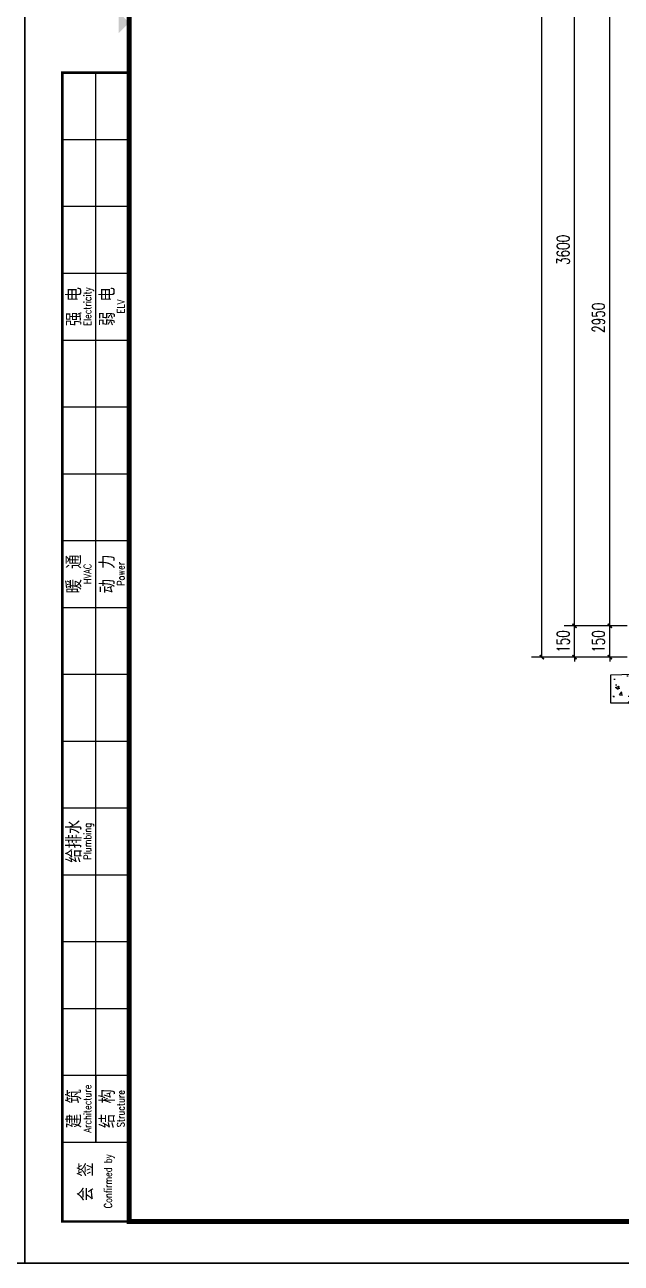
# Model space of a CAD drawing. Header units: millimetres. Extents: x -13830 to 215738, y -24143 to 193994.
# Drawn here: x 198918 to 201775, y 53077 to 59006 of the extents above; entities that cross this region are included whole.
import ezdxf
from ezdxf.enums import TextEntityAlignment as Align

# ---------------------------------------------------------------- set-up
doc = ezdxf.new("R2010")
doc.units = ezdxf.units.MM
doc.header["$LTSCALE"] = 100
doc.layers.get('0').update_dxf_attribs({"linetype": 'CONTINUOUS'})
doc.layers.get('DEFPOINTS').update_dxf_attribs({"linetype": 'CONTINUOUS'})
for name, color, linetype in [('!20190327 修改', 52, 'CONTINUOUS'), ('A-Line', 143, 'CONTINUOUS'), ('PUB_DIM', 3, 'CONTINUOUS'), ('PUB_HATCH', 8, 'CONTINUOUS'), ('TK HAHA', 1, 'CONTINUOUS'), ('图框', 7, 'CONTINUOUS')]:
    doc.layers.add(name, color=color, linetype=linetype)
doc.styles.add('_TCH_DIM_T3', font='SIMPLEX', dxfattribs={"width": 0.705882, "bigfont": 'GBCBIG'})
doc.styles.add('TKZ2_tjkts.shx', font='tjromant.shx', dxfattribs={"bigfont": 'tjkts.shx'})
doc.dimstyles.new('_TCH_ARCH&&20', dxfattribs={"dimtxt": 59.5, "dimasz": 20, "dimexe": 50, "dimexo": 60, "dimgap": 25.25, "dimtad": 1, "dimdec": 0, "dimzin": 0, "dimdsep": 46, "dimtxsty": '_TCH_DIM_T3', "dimblk": 'ARCHTICK', "dimcen": 0.09, "dimclrt": 7, "dimazin": 2, "dimtfac": 1, "dimtdec": 0, "dimtix": 1, "dimtmove": 2, "dimatfit": 3, "dimfxl": 1, "dimtolj": 1, "dimtzin": 0, "dimarcsym": 0})

# ---------------------------------------------------------------- blocks, each defined once
blk = doc.blocks.new('TJAD_TK_A1')
for p, q in [((517.38, 385.45), (517.38, 641.45)), ((509.38, 625.45), (525.38, 625.45)), ((509.38, 609.45), (525.38, 609.45)), ((509.38, 593.45), (525.38, 593.45)), ((509.38, 577.45), (525.38, 577.45)), ((509.38, 561.45), (525.38, 561.45)), ((509.38, 545.45), (525.38, 545.45)), ((509.38, 529.45), (525.38, 529.45)), ((509.38, 513.45), (525.38, 513.45)), ((509.38, 497.45), (525.38, 497.45)), ((509.38, 481.45), (525.38, 481.45)), ((509.38, 465.45), (525.38, 465.45)), ((509.38, 449.45), (525.38, 449.45)), ((509.38, 433.45), (525.38, 433.45)), ((509.38, 417.45), (525.38, 417.45)), ((509.38, 401.45), (525.38, 401.45)), ((517.38, 401.45), (517.38, 385.45)), ((509.38, 385.45), (525.38, 385.45))]:
    blk.add_line(p, q)
at = {"layer": '图框'}
for p, q in [((500.38, 356.45), (500.38, 950.45)), ((1341.38, 356.45), (1341.38, 950.45)), ((500.38, 356.45), (1341.38, 356.45))]:
    blk.add_line(p, q, dxfattribs=at)
at = {"layer": '图框', "const_width": 1.2}
blk.add_lwpolyline([(1331.38, 940.45), (525.38, 940.45), (525.38, 366.45), (1331.38, 366.45)], close=True, dxfattribs=at)
at = {"layer": '图框', "const_width": 0.6}
blk.add_lwpolyline([(525.38, 366.45), (509.38, 366.45), (509.38, 641.45), (525.38, 641.45)], dxfattribs=at)
at = {"layer": '图框'}
blk.add_solid([(522.88, 650.95), (522.88, 655.95), (525.38, 653.45)], dxfattribs=at)
at = {"style": 'TKZ2_tjkts.shx'}
for s, p in [('强 电', (512.17, 585.45)), ('弱 电', (520.17, 585.45)), ('暖 通', (512.17, 521.45)), ('动 力', (520.17, 521.45)), ('给排水', (512.17, 457.45)), ('建 筑', (512.17, 393.45)), ('结 构', (520.17, 393.45)), ('会 签', (515, 375.95))]:
    blk.add_text(s, height=3.6, rotation=90, dxfattribs=at).set_placement(p, align=Align.MIDDLE_CENTER)
at = {"style": 'TKZ2_tjkts.shx', "width": 0.8}
for s, p in [('Electricity', (515.4, 585.45)), ('ELV', (523.4, 585.45)), ('HVAC', (515.4, 521.45)), ('Power', (523.4, 521.45)), ('Plumbing', (515.4, 457.45)), ('Architecture', (515.4, 393.45)), ('Structure', (523.4, 393.45)), ('Confirmed by', (520.33, 376.06))]:
    blk.add_text(s, height=1.8, rotation=90, dxfattribs=at).set_placement(p, align=Align.MIDDLE_CENTER)
blk = doc.blocks.new('180703-expo')
at = {"layer": '图框'}
blk.add_blockref('TJAD_TK_A1', (-500.38, -356.45), dxfattribs=at)
blk = doc.blocks.new('A$C06C23959')
at = {"layer": 'PUB_HATCH'}
h = blk.add_hatch(dxfattribs=at)
h.set_pattern_fill('ANSI32', color=256, scale=20)
h.set_pattern_definition([(45, (0, 0), (-67.352, 67.352), []), (45, (44.9, 0), (-67.352, 67.352), [])])
h.paths.add_polyline_path([(-27.9, 304.6), (-27.9, 253.9), (-915, 219.8), (-2000, 219.8)])
h.paths.add_polyline_path([(-2000, 219.8), (-915, 219.8), (-2000, 178)])
h = blk.add_hatch(dxfattribs=at)
h.set_pattern_fill('多孔材料', color=256, scale=3, style=0)
h.set_pattern_definition([(45, (-131551.069, 213303.25), (-6.0000061, 6.0000061), []), (135, (-131551.069, 213303.25), (-6.0000061, -6.0000061), [])])
h.paths.add_polyline_path([(-27.9, 304.8), (0, 304.8), (0, 254.8), (-27.9, 254.8)])
h = blk.add_hatch(dxfattribs=at)
h.set_pattern_fill('砂灰土', color=256, scale=5)
h.set_pattern_definition([(37.5, (0, 0), (-0.62993, 19.26824), [0, -15.2, 0, -17, 0, -16.25]), (7.5, (0, 0), (17.69777, 28.22146), [0, -8.2, 0, -13.7, 0, -5.25]), (327.5, (-12.3, 0), (31.14142, 0.05659), [0, -5, 0, -18, 0, -23.5]), (317.5, (-12.3, 0), (30.06127, 8.77676), [0, -2.5, 0, -11.8, 0, -13.5])])
h.paths.add_polyline_path([(-70, 219.8), (-70, 252.3), (-915, 219.8)])
h.paths.add_polyline_path([(-70, 200), (-70, 219.8), (-915, 219.8), (-2000, 178), (-2000, 138.6)])
h = blk.add_hatch(dxfattribs=at)
h.set_pattern_fill('混凝土', color=256, scale=25)
h.set_pattern_definition([(50, (0, 0), (179.315, -15.688), [18.75, -206.25]), (355, (0, 0), (-34.688, 188.048), [15, -165]), (100.451, (14.94, -1.3), (144.627, 172.36), [15.935, -175.286]), (46.184, (0, 50), (266.81, -41.38), [28.125, -309.375]), (96.636, (22.23, 46.55), (233.666, 243.53), [23.903, -262.928]), (351.184, (0, 50), (233.665, 243.53), [22.5, -247.5]), (21, (25, 37.5), (149.227, -100.655), [18.75, -206.25]), (326, (25, 37.5), (60.829, 181.288), [15, -165]), (71.451, (37.44, 29.11), (210.056, 80.633), [15.935, -175.286]), (37.5, (0, 0), (3.04, 83.2235), [0, -163, 0, -167.5, 0, -165.625]), (7.5, (0, 0), (65.7674, 98.603), [0, -95.5, 0, -159.25, 0, -63.125]), (327.5, (-55.75, 0), (133.4556, -5.6387), [0, -62.5, 0, -195, 0, -258.75]), (317.5, (-80.75, 0), (145.7965, 25.026), [0, -81.25, 0, -129.5, 0, -183.75])])
h.paths.add_polyline_path([(-2100, 138.6), (-70, 200), (-70, 0), (-2100, 0)])
at = {"layer": '!20190327 修改'}
blk.add_lwpolyline([(0, 304.8), (-27.9, 304.8), (-27.9, 254.8), (0, 254.8)], close=True, dxfattribs=at)
at = {"layer": 'A-Line'}
for p, q in [((0, 255), (-2000, 178)), ((-70, 197.9), (-70, 252.3)), ((-2000, 219.8), (-2000, 138.6))]:
    blk.add_line(p, q, dxfattribs=at)
blk.add_lwpolyline([(-70, 197.9), (-70, 0), (-2100, 0), (-2100, 135.5)], close=True, dxfattribs=at)
at = {"layer": 'PUB_HATCH'}
blk.add_line((-27.9, 304.6), (-2000, 219.8), dxfattribs=at)
blk = doc.blocks.new('_ArchTick')
at = {"color": 0, "linetype": 'ByBlock', "const_width": 0.4}
blk.add_lwpolyline([(-0.5, -0.5), (0.5, 0.5)], dxfattribs=at)
blk = doc.blocks.new('*D385')
at = {"layer": 'DEFPOINTS', "color": 0, "transparency": 16777216}
for p in [(201394.6, 63428.7), (201687.6, 63428.7), (201687.6, 55978.7)]:
    blk.add_point(p, dxfattribs=at)
at = {"layer": 'PUB_DIM', "color": 0, "lineweight": -2, "transparency": 16777216}
for p, q in [((201627.6, 63428.7), (201344.6, 63428.7)), ((201394.6, 55978.7), (201394.6, 63428.7)), ((201627.6, 55978.7), (201344.6, 55978.7))]:
    blk.add_line(p, q, dxfattribs=at)
at = {"layer": 'PUB_DIM', "color": 0, "lineweight": -2, "transparency": 16777216, "xscale": 20, "yscale": 20, "zscale": 20}
for p, rotation in [((201394.6, 63428.7), 90), ((201394.6, 55978.7), 270)]:
    blk.add_blockref('_ArchTick', p, dxfattribs=dict(at, rotation=rotation))
at = {"layer": 'PUB_DIM', "color": 7, "transparency": 16777216, "insert": (201339.6, 59703.7), "char_height": 59.5, "attachment_point": 5, "rotation": 90, "style": '_TCH_DIM_T3'}
blk.add_mtext('\\A1;7450', dxfattribs=at)
blk = doc.blocks.new('*D386')
at = {"layer": 'DEFPOINTS', "color": 0, "transparency": 16777216}
for p in [(201551.5, 56128.7), (201747.6, 56128.7), (201747.6, 55978.7)]:
    blk.add_point(p, dxfattribs=at)
at = {"layer": 'PUB_DIM', "color": 0, "lineweight": -2, "transparency": 16777216}
for p, q in [((201687.6, 56128.7), (201501.5, 56128.7)), ((201551.5, 56128.7), (201551.5, 56148.7)), ((201551.5, 55978.7), (201551.5, 56128.7)), ((201687.6, 55978.7), (201501.5, 55978.7)), ((201551.5, 55978.7), (201551.5, 55958.7))]:
    blk.add_line(p, q, dxfattribs=at)
at = {"layer": 'PUB_DIM', "color": 0, "lineweight": -2, "transparency": 16777216, "xscale": 20, "yscale": 20, "zscale": 20}
for p, rotation in [((201551.5, 56128.7), 270), ((201551.5, 55978.7), 90)]:
    blk.add_blockref('_ArchTick', p, dxfattribs=dict(at, rotation=rotation))
at = {"layer": 'PUB_DIM', "color": 7, "transparency": 16777216, "insert": (201496.5, 56053.7), "char_height": 59.5, "attachment_point": 5, "rotation": 90, "style": '_TCH_DIM_T3'}
blk.add_mtext('\\A1;150', dxfattribs=at)
blk = doc.blocks.new('*D387')
at = {"layer": 'DEFPOINTS', "color": 0, "transparency": 16777216}
for p in [(201551.5, 59728.7), (201747.6, 59728.7), (201747.6, 56128.7)]:
    blk.add_point(p, dxfattribs=at)
at = {"layer": 'PUB_DIM', "color": 0, "lineweight": -2, "transparency": 16777216}
for p, q in [((201687.6, 59728.7), (201501.5, 59728.7)), ((201551.5, 56128.7), (201551.5, 59728.7)), ((201687.6, 56128.7), (201501.5, 56128.7))]:
    blk.add_line(p, q, dxfattribs=at)
at = {"layer": 'PUB_DIM', "color": 0, "lineweight": -2, "transparency": 16777216, "xscale": 20, "yscale": 20, "zscale": 20}
for p, rotation in [((201551.5, 59728.7), 90), ((201551.5, 56128.7), 270)]:
    blk.add_blockref('_ArchTick', p, dxfattribs=dict(at, rotation=rotation))
at = {"layer": 'PUB_DIM', "color": 7, "transparency": 16777216, "insert": (201496.5, 57928.7), "char_height": 59.5, "attachment_point": 5, "rotation": 90, "style": '_TCH_DIM_T3'}
blk.add_mtext('\\A1;3600', dxfattribs=at)
blk = doc.blocks.new('*D401')
at = {"layer": 'DEFPOINTS', "color": 0, "transparency": 16777216}
for p in [(201720.6, 56128.7), (201862.5, 56128.7), (201862.5, 55978.7)]:
    blk.add_point(p, dxfattribs=at)
at = {"layer": 'PUB_DIM', "color": 0, "lineweight": -2, "transparency": 16777216}
for p, q in [((201802.5, 56128.7), (201670.6, 56128.7)), ((201720.6, 56128.7), (201720.6, 56148.7)), ((201720.6, 55978.7), (201720.6, 56128.7)), ((201802.5, 55978.7), (201670.6, 55978.7)), ((201720.6, 55978.7), (201720.6, 55958.7))]:
    blk.add_line(p, q, dxfattribs=at)
at = {"layer": 'PUB_DIM', "color": 0, "lineweight": -2, "transparency": 16777216, "xscale": 20, "yscale": 20, "zscale": 20}
for p, rotation in [((201720.6, 56128.7), 270), ((201720.6, 55978.7), 90)]:
    blk.add_blockref('_ArchTick', p, dxfattribs=dict(at, rotation=rotation))
at = {"layer": 'PUB_DIM', "color": 7, "transparency": 16777216, "insert": (201665.6, 56053.7), "char_height": 59.5, "attachment_point": 5, "rotation": 90, "style": '_TCH_DIM_T3'}
blk.add_mtext('\\A1;150', dxfattribs=at)
blk = doc.blocks.new('*D402')
at = {"layer": 'DEFPOINTS', "color": 0, "transparency": 16777216}
for p in [(201720.6, 59078.7), (201862.5, 59078.7), (201862.5, 56128.7)]:
    blk.add_point(p, dxfattribs=at)
at = {"layer": 'PUB_DIM', "color": 0, "lineweight": -2, "transparency": 16777216}
for p, q in [((201802.5, 59078.7), (201670.6, 59078.7)), ((201720.6, 56128.7), (201720.6, 59078.7)), ((201802.5, 56128.7), (201670.6, 56128.7))]:
    blk.add_line(p, q, dxfattribs=at)
at = {"layer": 'PUB_DIM', "color": 0, "lineweight": -2, "transparency": 16777216, "xscale": 20, "yscale": 20, "zscale": 20}
for p, rotation in [((201720.6, 59078.7), 90), ((201720.6, 56128.7), 270)]:
    blk.add_blockref('_ArchTick', p, dxfattribs=dict(at, rotation=rotation))
at = {"layer": 'PUB_DIM', "color": 7, "transparency": 16777216, "insert": (201665.6, 57603.7), "char_height": 59.5, "attachment_point": 5, "rotation": 90, "style": '_TCH_DIM_T3'}
blk.add_mtext('\\A1;2950', dxfattribs=at)

msp = doc.modelspace()

# ---------------------------------------------------------------- linework, layer by layer
at = {"layer": 'TK HAHA', "color": 1}
for points in [[(182098.2, 53077.2), (182098.2, 64957.2), (198918.2, 64957.2), (198918.2, 53077.2)], [(198918.2, 53077.2), (198918.2, 64957.2), (215738.2, 64957.2), (215738.2, 53077.2)]]:
    msp.add_lwpolyline(points, close=True, dxfattribs=at)

# ---------------------------------------------------------------- block references
at = {"xscale": 20, "yscale": 20, "zscale": 20}
for p in [(182098.2, 53077.2), (198918.2, 53077.2)]:
    msp.add_blockref('180703-expo', p, dxfattribs=at)
msp.add_blockref('A$C06C23959', (203824.6, 55758.9))

# ---------------------------------------------------------------- dimensions: what is measured, and where the dimension line sits
at = {"layer": 'PUB_DIM'}
for p1, p2, distance, picture, middle in [((201687.6, 55978.7), (201687.6, 63428.7), 293, '*D385', (201339.6, 59703.7)), ((201747.6, 56128.7), (201747.6, 59728.7), 196.1, '*D387', (201496.5, 57928.7)), ((201862.5, 56128.7), (201862.5, 59078.7), 141.9, '*D402', (201665.6, 57603.7)), ((201747.6, 55978.7), (201747.6, 56128.7), 196.1, '*D386', (201496.5, 56053.7)), ((201862.5, 55978.7), (201862.5, 56128.7), 141.9, '*D401', (201665.6, 56053.7))]:
    dim = msp.add_aligned_dim(p1=p1, p2=p2, distance=distance, dimstyle='_TCH_ARCH&&20', dxfattribs=at)
    dim.commit()
    dim.dimension.update_dxf_attribs({"geometry": picture, "text_midpoint": middle})

doc.saveas('drawing.dxf')
